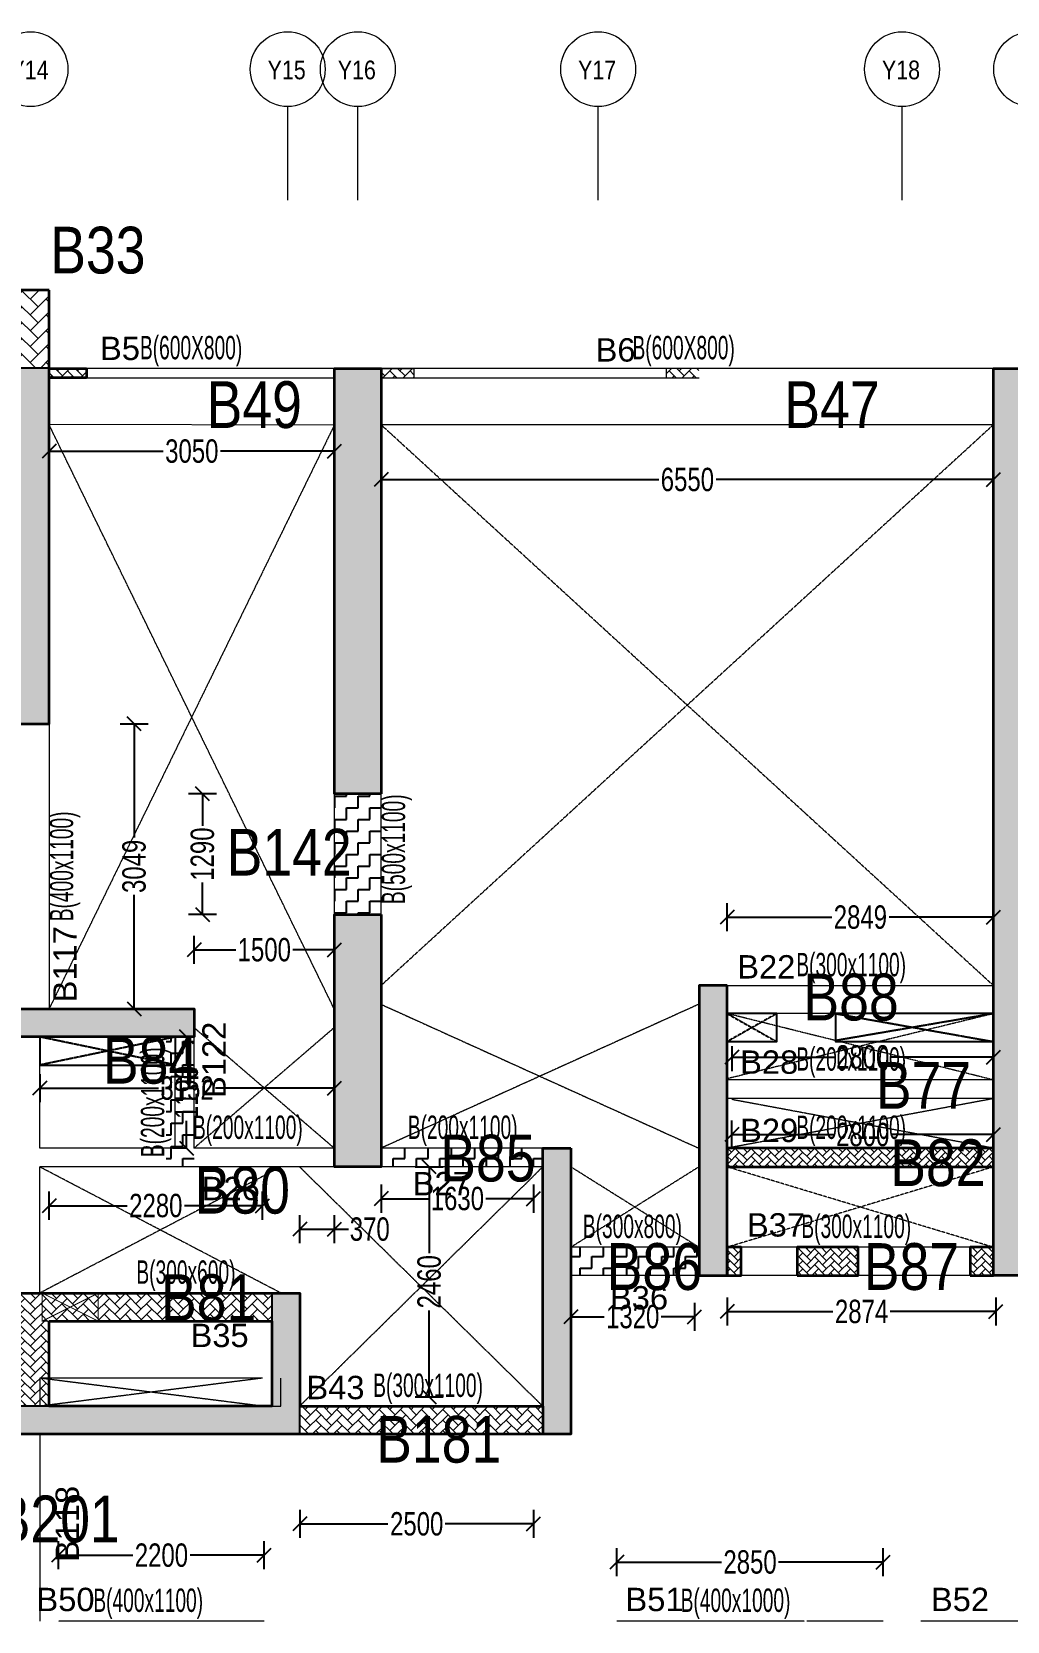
# Model space of a CAD drawing. Header units: millimetres. Extents: x 35 to 69480, y 49 to 28875.
# Drawn here: x 34476 to 44907, y 11872 to 28875 of the extents above; entities that cross this region are included whole.
import ezdxf
from ezdxf.enums import TextEntityAlignment as Align

# ---------------------------------------------------------------- set-up
doc = ezdxf.new("R2010")
doc.units = ezdxf.units.MM
doc.linetypes.add('Grid Line', pattern=[2222.5, 1270, -317.5, 317.5, -317.5])
doc.linetypes.add('HIDDEN', pattern=[0.375, 0.25, -0.125])
for name, color, linetype, lineweight in [('A-GRIDS', 8, 'Continuous', 9), ('A-HIDD-ABVE', 8, 'HIDDEN', 20), ('S-BEAM', 7, 'Continuous', 18), ('S-BEAM-IDEN', 2, 'Continuous', 9), ('S-COL HATCH', 9, 'Continuous', 0), ('S-COLS', 5, 'Continuous', 35), ('S-GRIDS', 8, 'Continuous', 9), ('S-WALL', 4, 'Continuous', 18)]:
    doc.layers.add(name, color=color, linetype=linetype, lineweight=lineweight)
for name, color, linetype in [('Abhinav working', 6, 'Continuous'), ('Beam Nos', 7, 'Continuous'), ('changes', 7, 'Continuous'), ('CUTOUT', 4, 'Continuous'), ('S-CUTOUT', 1, 'Continuous'), ('SUNK SLAB', 8, 'Continuous')]:
    doc.layers.add(name, color=color, linetype=linetype)
doc.styles.add('Arial Narrow', font='ARIALN.TTF', dxfattribs={"height": 400})
doc.styles.add('Dim.s & Anno.(Misc.)', font='ARIALN.TTF')
doc.styles.add('SC-BBS1', font='SansSerif')
doc.styles.add('SOBHA', font='swisscl.ttf')
doc.styles.add('Swis721 LtCn BT', font='swisscl.ttf', dxfattribs={"width": 0.9, "height": 233.355162})
doc.dimstyles.new('S-100', dxfattribs={"dimscale": 100, "dimtxt": 2.5, "dimasz": 1.5, "dimexe": 1.5, "dimexo": 1.5, "dimgap": 0.1, "dimtad": 0, "dimdec": 0, "dimrnd": 0.0005, "dimzin": 0, "dimdsep": 46, "dimtxsty": 'SOBHA', "dimblk": 'OBLIQUE', "dimcen": 0.09, "dimclrd": 8, "dimclre": 8, "dimclrt": 6, "dimadec": 0, "dimazin": 0, "dimtfac": 1, "dimtdec": 0, "dimtofl": 0, "dimtmove": 0, "dimatfit": 3, "dimfxl": 1.5, "dimfxlon": 1, "dimtolj": 1, "dimtzin": 0, "dimlwd": -1, "dimlwe": -1, "dimarcsym": 0})
pattern_1 = [(45, (-31802317.5, 20729084.55), (0, 113.13708499), [240, -80]), (135, (-31802260.93, 20729141.12), (9e-15, 113.13708499), [240, -80])]
pattern_2 = [(45, (-15037.47, -17858.63), (0, 107.76307), [228.6, -76.2]), (135, (-14983.584, -17804.75), (7e-15, 107.76307), [228.6, -76.2])]
pattern_3 = [(0, (-31789909.83, 20733573.22), (125, 125), [125, -125]), (90, (-31789784.83, 20733573.22), (-125, 125), [125, -125])]

# ---------------------------------------------------------------- blocks, each defined once
blk = doc.blocks.new('A$Cbe320e20')
at = {"layer": 'S-COL HATCH'}
h = blk.add_hatch(dxfattribs=at)
h.set_pattern_fill('AR-HBONE', color=256, scale=30)
h.set_pattern_definition([(45, (-31802317.5, 20729084.55), (0, 169.7056275), [360, -120]), (135, (-31802232.65, 20729169.4), (1e-14, 169.7056275), [360, -120])])
h.paths.add_polyline_path([(21854, 17040), (22254, 17040), (22254, 16206), (22254, 16206), (21854, 16206)])
at = {"layer": 'S-COL HATCH', "transparency": 33554687}
h = blk.add_hatch(color=256, dxfattribs=at)
h.dxf.hatch_style = 1
h.paths.add_polyline_path([(22254, 16206), (21854, 16206), (21854, 12400), (22254, 12400)])
h = blk.add_hatch(color=256, dxfattribs=at)
h.dxf.hatch_style = 1
h.paths.add_polyline_path([(25804, 16200), (25304, 16200), (25304, 11650), (25804, 11650)])
h = blk.add_hatch(color=256, dxfattribs=at)
h.dxf.hatch_style = 1
h.paths.add_polyline_path([(32854, 16200), (32354, 16200), (32354, 6500), (32854, 6500)])
h = blk.add_hatch(color=256, dxfattribs=at)
h.dxf.hatch_style = 1
h.paths.add_polyline_path([(25304, 7660), (25804, 7660), (25804, 10360), (25304, 10360)])
h = blk.add_hatch(color=256, dxfattribs=at)
h.dxf.hatch_style = 1
h.paths.add_polyline_path([(29204, 9600), (29204, 6500), (29504, 6500), (29504, 9600)])
h = blk.add_hatch(color=256, dxfattribs=at)
h.dxf.hatch_style = 1
h.paths.add_polyline_path([(21854, 9350), (23804, 9350), (23804, 9050), (21854, 9050)])
h = blk.add_hatch(color=256, dxfattribs=at)
h.dxf.hatch_style = 1
h.paths.add_polyline_path([(27534, 7860), (27834, 7860), (27834, 4800), (27534, 4800), (27534, 5100)])
at = {"layer": 'S-COL HATCH'}
h = blk.add_hatch(dxfattribs=at)
h.set_pattern_fill('AR-HBONE', color=256, scale=15)
h.set_pattern_definition([(45, (-31365336.03, 20949949.553), (0, 84.85281374), [180, -60]), (135, (-31365293.6, 20949991.98), (7e-15, 84.85281374), [180, -60])])
h.paths.add_polyline_path([(29504, 7860), (29504, 7660), (32354, 7660), (32354, 7860)])
h = blk.add_hatch(dxfattribs=at)
h.set_pattern_fill('AR-HBONE', color=256, scale=15)
h.set_pattern_definition([(45, (-31364586.025, 20948789.55), (0, 84.85281374), [180, -60]), (135, (-31364543.6, 20948831.98), (7e-15, 84.85281374), [180, -60])])
h.paths.add_polyline_path([(29654, 6500), (29654, 6800), (29504, 6800), (29504, 6500)])
h = blk.add_hatch(dxfattribs=at)
h.set_pattern_fill('AR-HBONE', color=256, scale=15)
h.set_pattern_definition([(45, (-31365336.03, 20948789.553), (0, 84.85281374), [180, -60]), (135, (-31365293.6, 20948831.98), (7e-15, 84.85281374), [180, -60])])
h.paths.add_polyline_path([(30904, 6500), (30904, 6800), (30254, 6800), (30254, 6500)])
h = blk.add_hatch(dxfattribs=at)
h.set_pattern_fill('AR-HBONE', color=256, scale=15)
h.set_pattern_definition([(45, (-31367286.02, 20948789.55), (0, 84.85281374), [180, -60]), (135, (-31367243.596, 20948831.98), (7e-15, 84.85281374), [180, -60])])
h.paths.add_polyline_path([(32354, 6500), (32354, 6800), (32104, 6800), (32104, 6500)])
h = blk.add_hatch(dxfattribs=at)
h.set_pattern_fill('AR-HBONE', color=256, scale=20)
h.set_pattern_definition(pattern_1)
h.paths.add_polyline_path([(22254, 6010), (22254, 5100), (22254, 5100), (22254, 5100), (21854, 5100), (21854, 6310), (24634, 6310), (24634, 6010), (24634, 6010)])
at = {"layer": 'S-COL HATCH', "transparency": 33554687}
h = blk.add_hatch(color=256, dxfattribs=at)
h.dxf.hatch_style = 1
h.paths.add_polyline_path([(24934, 6310), (24634, 6310), (24634, 5100), (21854, 5100), (21854, 4800), (24934, 4800)])
at = {"layer": 'S-COL HATCH'}
h = blk.add_hatch(dxfattribs=at)
h.set_pattern_fill('AR-HBONE', color=256, scale=20)
h.set_pattern_definition(pattern_1)
h.paths.add_polyline_path([(24934, 5100), (24934, 4800), (27534, 4800), (27534, 5100)])
at = {"layer": 'S-WALL'}
h = blk.add_hatch(dxfattribs=at)
h.set_pattern_fill('FP_1', color=1, style=0, pattern_type=2)
h.set_pattern_definition(pattern_2)
h.paths.add_polyline_path([(22254, 16100), (22254, 16200), (22654, 16200), (22654, 16100)])
h = blk.add_hatch(dxfattribs=at)
h.set_pattern_fill('FP_1', color=1, style=0, pattern_type=2)
h.set_pattern_definition(pattern_2)
h.paths.add_polyline_path([(22254, 16100), (22254, 16200), (22654, 16200), (22654, 16100)])
h = blk.add_hatch(dxfattribs=at)
h.set_pattern_fill('FP_1', color=1, style=0, pattern_type=2)
h.set_pattern_definition(pattern_2)
h.paths.add_polyline_path([(25804, 16100), (25804, 16200), (26154, 16200), (26154, 16100)])
h = blk.add_hatch(dxfattribs=at)
h.set_pattern_fill('FP_1', color=1, style=0, pattern_type=2)
h.set_pattern_definition(pattern_2)
h.paths.add_polyline_path([(25804, 16100), (25804, 16200), (26154, 16200), (26154, 16100)])
h = blk.add_hatch(dxfattribs=at)
h.set_pattern_fill('FP_1', color=1, style=0, pattern_type=2)
h.set_pattern_definition([(45, (-18086.774, -17858.63), (0, 107.76307), [228.6, -76.2]), (135, (-18032.89, -17804.745), (7e-15, 107.76307), [228.6, -76.2])])
h.paths.add_polyline_path([(28853, 16100), (28853, 16200), (29203, 16200), (29203, 16100)])
at = {"layer": 'changes'}
blk.add_line((22254, 16206), (21854, 16206), dxfattribs=at)
blk.add_lwpolyline([(24934, 6310), (24634, 6310), (24634, 5100), (21854, 5100), (21854, 4800), (24934, 4800)], close=True, dxfattribs=at)
at = {"layer": 'S-COL HATCH'}
blk.add_line((24634, 6010), (24634, 6310), dxfattribs=at)
at = {"layer": 'S-COLS'}
blk.add_line((27534, 5100), (27534, 4800), dxfattribs=at)
for points in [[(22254, 17040), (21854, 17040), (21854, 12400), (22254, 12400)], [(25804, 11650), (25304, 11650), (25304, 16200), (25804, 16200)], [(25804, 10360), (25804, 7660), (25304, 7660), (25304, 10360)], [(21854, 9350), (23804, 9350), (23804, 9050), (21854, 9050)], [(27834, 7860), (27834, 4800), (21854, 4800), (21854, 6310), (24934, 6310), (24934, 5100), (27534, 5100), (27534, 7860), (27834, 7860)], [(22254, 6010), (24634, 6010), (24634, 5100), (22254, 5100)]]:
    blk.add_lwpolyline(points, close=True, dxfattribs=at)
at = {"layer": 'S-COLS', "elevation": 0}
for points in [[(32854, 6500), (32354, 6500), (32354, 16200), (32854, 16200)], [(29504, 9600), (29204, 9600), (29204, 6500), (29504, 6500)], [(29504, 7660), (32354, 7660), (32354, 7860), (29504, 7860)], [(29504, 6500), (29654, 6500), (29654, 6800), (29504, 6800)], [(30254, 6500), (30904, 6500), (30904, 6800), (30254, 6800)], [(32104, 6500), (32354, 6500), (32354, 6800), (32104, 6800)]]:
    blk.add_lwpolyline(points, close=True, dxfattribs=at)
at = {"layer": 'S-CUTOUT', "const_width": 10}
blk.add_lwpolyline([(22179, 6310), (22779, 6310), (22779, 6010), (22179, 6010)], close=True, dxfattribs=at)
for points in [[(22179, 6310), (22779, 6010)], [(22779, 6310), (22179, 6010)]]:
    blk.add_lwpolyline(points, dxfattribs=at)
at = {"layer": 'S-WALL', "lineweight": 35}
for p, q in [((22254, 16200), (22654, 16200)), ((22654, 16200), (22654, 16100)), ((32354, 16200), (33204, 16200)), ((22654, 16100), (22254, 16100))]:
    blk.add_line(p, q, dxfattribs=at)
at = {"layer": 'S-WALL', "color": 7}
for p, q in [((25304, 16200), (22654, 16200)), ((25304, 16200), (26154, 16200)), ((29204, 16200), (26154, 16200)), ((26154, 16200), (26154, 16100)), ((28854, 16200), (28854, 16100)), ((22654, 16100), (25304, 16100)), ((25804, 16100), (29204, 16100))]:
    blk.add_line(p, q, dxfattribs=at)
blk = doc.blocks.new('A$C71ba3947')
at = {"layer": 'CUTOUT', "color": 8, "linetype": 'HIDDEN'}
for p, q in [((29505, 9300), (30035, 9000)), ((30035, 9300), (29505, 9000)), ((30665, 9300), (32355, 9000)), ((32355, 9300), (30665, 9011)), ((23605, 8750), (22155, 9050)), ((23605, 9050), (22155, 8750))]:
    blk.add_line(p, q, dxfattribs=at)
at = {"layer": 'CUTOUT'}
for points in [[(30035, 9300), (29505, 9300), (29505, 9000), (30035, 9000)], [(32355, 9300), (30665, 9300), (30665, 9000), (32355, 9000)], [(23605, 9050), (22155, 9050), (22155, 8750), (23605, 8750)]]:
    blk.add_lwpolyline(points, close=True, dxfattribs=at)
blk = doc.blocks.new('Grid - Type 1 Structural-6743905-11TH FLOOR LVL')
at = {"layer": 'A-GRIDS'}
blk.add_circle((0, 0), 4, dxfattribs=at)
blk = doc.blocks.new('A$Cf2260b48')
at = {"layer": 'S-GRIDS', "linetype": 'Grid Line'}
for p, q in [((24805, 18003), (24805, 19003)), ((25555, 18003), (25555, 19003)), ((28125, 18003), (28125, 19003)), ((31375, 18003), (31375, 19003))]:
    blk.add_line(p, q, dxfattribs=at)
at = {"layer": 'A-GRIDS', "xscale": 99.99999999999991, "yscale": 99.99999999999991, "zscale": 99.99999999999991}
for p in [(22055, 19403), (24805, 19403), (25555, 19403), (28125, 19403), (31375, 19403), (32755, 19403)]:
    blk.add_blockref('Grid - Type 1 Structural-6743905-11TH FLOOR LVL', p, dxfattribs=at)
at = {"layer": 'A-GRIDS', "lineweight": 18, "char_height": 200, "width": 513.08, "attachment_point": 1, "style": 'Arial Narrow'}
for s, insert in [('Y14', (21840, 19495)), ('Y15', (24590, 19495)), ('Y16', (25340, 19495)), ('Y17', (27910, 19495)), ('Y18', (31160, 19495))]:
    blk.add_mtext(s, dxfattribs=dict(at, insert=insert))
blk = doc.blocks.new('_OBLIQUE')
at = {"color": 0, "linetype": 'ByBlock'}
blk.add_line((-0.5, -0.5), (0.5, 0.5), dxfattribs=at)
blk = doc.blocks.new('*D204')
at = {"layer": 'Abhinav working', "color": 8, "transparency": 16777216}
for p, q in [((38212, 24234), (38212, 23934)), ((44762, 24234), (44762, 23934)), ((38212, 24084), (41180, 24084)), ((44762, 24084), (41794, 24084))]:
    blk.add_line(p, q, dxfattribs=at)
at = {"layer": 'Defpoints', "color": 0, "transparency": 16777216}
for p in [(38212, 24823), (44762, 24823, 0), (44762, 24084)]:
    blk.add_point(p, dxfattribs=at)
at = {"layer": 'Abhinav working', "color": 8, "transparency": 16777216, "xscale": 150, "yscale": 150, "zscale": 150, "rotation": 180}
blk.add_blockref('_OBLIQUE', (38212, 24084), dxfattribs=at)
at = {"layer": 'Abhinav working', "color": 8, "transparency": 16777216, "xscale": 150, "yscale": 150, "zscale": 150}
blk.add_blockref('_OBLIQUE', (44762, 24084), dxfattribs=at)
at = {"layer": 'Abhinav working', "color": 6, "transparency": 16777216, "insert": (41487, 24084), "char_height": 250, "attachment_point": 5, "style": 'SOBHA'}
blk.add_mtext('\\A1;6550', dxfattribs=at)
blk = doc.blocks.new('*D205')
at = {"layer": 'Abhinav working', "color": 8, "transparency": 16777216}
for p, q in [((34662, 24538), (34662, 24238)), ((37712, 24538), (37712, 24238)), ((34662, 24388), (35880, 24388)), ((37712, 24388), (36494, 24388))]:
    blk.add_line(p, q, dxfattribs=at)
at = {"layer": 'Defpoints', "color": 0, "transparency": 16777216}
for p in [(34662, 24823), (37712, 24823), (37712, 24388)]:
    blk.add_point(p, dxfattribs=at)
at = {"layer": 'Abhinav working', "color": 8, "transparency": 16777216, "xscale": 150, "yscale": 150, "zscale": 150}
for p, rotation in [((34662, 24388), 180.0001394134998), ((37712, 24388), 0.0001394134998965)]:
    blk.add_blockref('_OBLIQUE', p, dxfattribs=dict(at, rotation=rotation))
at = {"layer": 'Abhinav working', "color": 6, "transparency": 16777216, "insert": (36187, 24388), "char_height": 250, "attachment_point": 5, "rotation": 0.0001, "style": 'SOBHA'}
blk.add_mtext('\\A1;3050', dxfattribs=at)
blk = doc.blocks.new('*D223')
at = {"layer": 'Abhinav working', "color": 8, "transparency": 16777216}
for p, q in [((36212, 18904), (36212, 19204)), ((36212, 19054), (36658, 19054)), ((37712, 19054), (37266, 19054)), ((37712, 18904), (37712, 19204))]:
    blk.add_line(p, q, dxfattribs=at)
at = {"layer": 'Defpoints', "color": 0, "transparency": 16777216}
for p in [(37712, 19054), (36212, 18423), (37712, 18423)]:
    blk.add_point(p, dxfattribs=at)
at = {"layer": 'Abhinav working', "color": 8, "transparency": 16777216, "xscale": 150, "yscale": 150, "zscale": 150, "rotation": 180}
blk.add_blockref('_OBLIQUE', (36212, 19054), dxfattribs=at)
at = {"layer": 'Abhinav working', "color": 8, "transparency": 16777216, "xscale": 150, "yscale": 150, "zscale": 150}
blk.add_blockref('_OBLIQUE', (37712, 19054), dxfattribs=at)
at = {"layer": 'Abhinav working', "color": 6, "transparency": 16777216, "insert": (36962, 19054), "char_height": 250, "attachment_point": 5, "style": 'SOBHA'}
blk.add_mtext('\\A1;1500', dxfattribs=at)
blk = doc.blocks.new('*D224')
at = {"layer": 'Abhinav working', "color": 8, "transparency": 16777216}
for p, q in [((34662, 16167), (34662, 16467)), ((36942, 16167), (36942, 16467)), ((34662, 16317), (35495, 16317)), ((36942, 16317), (36108, 16317))]:
    blk.add_line(p, q, dxfattribs=at)
at = {"layer": 'Defpoints', "color": 0, "transparency": 16777216}
for p in [(36942, 16317), (34662, 15383), (36942, 15383)]:
    blk.add_point(p, dxfattribs=at)
at = {"layer": 'Abhinav working', "color": 8, "transparency": 16777216, "xscale": 150, "yscale": 150, "zscale": 150, "rotation": 180}
blk.add_blockref('_OBLIQUE', (34662, 16317), dxfattribs=at)
at = {"layer": 'Abhinav working', "color": 8, "transparency": 16777216, "xscale": 150, "yscale": 150, "zscale": 150}
blk.add_blockref('_OBLIQUE', (36942, 16317), dxfattribs=at)
at = {"layer": 'Abhinav working', "color": 6, "transparency": 16777216, "insert": (35802, 16317), "char_height": 250, "attachment_point": 5, "style": 'SOBHA'}
blk.add_mtext('\\A1;2280', dxfattribs=at)
blk = doc.blocks.new('*D226')
at = {"layer": 'Abhinav working', "color": 8, "transparency": 16777216}
for p, q in [((37342, 15915), (37342, 16215)), ((37712, 15915), (37712, 16215)), ((37342, 16065), (37712, 16065)), ((37712, 16065), (37862, 16065))]:
    blk.add_line(p, q, dxfattribs=at)
at = {"layer": 'Defpoints', "color": 0, "transparency": 16777216}
for p in [(37712, 16065), (37342, 15383), (37712, 15383)]:
    blk.add_point(p, dxfattribs=at)
at = {"layer": 'Abhinav working', "color": 8, "transparency": 16777216, "xscale": 150, "yscale": 150, "zscale": 150, "rotation": 180}
blk.add_blockref('_OBLIQUE', (37342, 16065), dxfattribs=at)
at = {"layer": 'Abhinav working', "color": 8, "transparency": 16777216, "xscale": 150, "yscale": 150, "zscale": 150}
blk.add_blockref('_OBLIQUE', (37712, 16065), dxfattribs=at)
at = {"layer": 'Abhinav working', "color": 6, "transparency": 16777216, "insert": (38090, 16065), "char_height": 250, "attachment_point": 5, "style": 'SOBHA'}
blk.add_mtext('\\A1;370', dxfattribs=at)
blk = doc.blocks.new('*D227')
at = {"layer": 'Abhinav working', "color": 8, "transparency": 16777216}
for p, q in [((38576, 16733), (38876, 16733)), ((38726, 16733), (38726, 15809)), ((38726, 14273), (38726, 15196)), ((38576, 14273), (38876, 14273))]:
    blk.add_line(p, q, dxfattribs=at)
at = {"layer": 'Defpoints', "color": 0, "transparency": 16777216}
for p in [(38012, 16733), (38012, 14273), (38726, 14273)]:
    blk.add_point(p, dxfattribs=at)
at = {"layer": 'Abhinav working', "color": 8, "transparency": 16777216, "xscale": 150, "yscale": 150, "zscale": 150}
for p, rotation in [((38726, 16733), 90), ((38726, 14273), 270)]:
    blk.add_blockref('_OBLIQUE', p, dxfattribs=dict(at, rotation=rotation))
at = {"layer": 'Abhinav working', "color": 6, "transparency": 16777216, "insert": (38726, 15503), "char_height": 250, "attachment_point": 5, "rotation": 90, "style": 'SOBHA'}
blk.add_mtext('\\A1;2460', dxfattribs=at)
blk = doc.blocks.new('*D228')
at = {"layer": 'Abhinav working', "color": 8, "transparency": 16777216}
for p, q in [((38212, 16542), (38212, 16242)), ((39842, 16542), (39842, 16242)), ((38212, 16392), (38723, 16392)), ((39842, 16392), (39331, 16392))]:
    blk.add_line(p, q, dxfattribs=at)
at = {"layer": 'Defpoints', "color": 0, "transparency": 16777216}
for p in [(38212, 16733), (39842, 16733), (39842, 16392)]:
    blk.add_point(p, dxfattribs=at)
at = {"layer": 'Abhinav working', "color": 8, "transparency": 16777216, "xscale": 150, "yscale": 150, "zscale": 150, "rotation": 180}
blk.add_blockref('_OBLIQUE', (38212, 16392), dxfattribs=at)
at = {"layer": 'Abhinav working', "color": 8, "transparency": 16777216, "xscale": 150, "yscale": 150, "zscale": 150}
blk.add_blockref('_OBLIQUE', (39842, 16392), dxfattribs=at)
at = {"layer": 'Abhinav working', "color": 6, "transparency": 16777216, "insert": (39027, 16392), "char_height": 250, "attachment_point": 5, "style": 'SOBHA'}
blk.add_mtext('\\A1;1630', dxfattribs=at)
blk = doc.blocks.new('*D229')
at = {"layer": 'Abhinav working', "color": 8, "transparency": 16777216}
for p, q in [((40242, 15279), (40242, 14979)), ((41562, 15279), (41562, 14979)), ((40242, 15129), (40598, 15129)), ((41562, 15129), (41206, 15129))]:
    blk.add_line(p, q, dxfattribs=at)
at = {"layer": 'Defpoints', "color": 0, "transparency": 16777216}
for p in [(40242, 15573), (41562, 15573, 0), (41562, 15129)]:
    blk.add_point(p, dxfattribs=at)
at = {"layer": 'Abhinav working', "color": 8, "transparency": 16777216, "xscale": 150, "yscale": 150, "zscale": 150, "rotation": 180}
blk.add_blockref('_OBLIQUE', (40242, 15129), dxfattribs=at)
at = {"layer": 'Abhinav working', "color": 8, "transparency": 16777216, "xscale": 150, "yscale": 150, "zscale": 150}
blk.add_blockref('_OBLIQUE', (41562, 15129), dxfattribs=at)
at = {"layer": 'Abhinav working', "color": 6, "transparency": 16777216, "insert": (40902, 15129), "char_height": 250, "attachment_point": 5, "style": 'SOBHA'}
blk.add_mtext('\\A1;1320', dxfattribs=at)
blk = doc.blocks.new('*D230')
at = {"layer": 'Abhinav working', "color": 8, "transparency": 16777216}
for p, q in [((41962, 16927), (41962, 17227)), ((44762, 16927), (44762, 17227)), ((41962, 17077), (43055, 17077)), ((44762, 17077), (43668, 17077))]:
    blk.add_line(p, q, dxfattribs=at)
at = {"layer": 'Defpoints', "color": 0, "transparency": 16777216}
for p in [(44762, 17077), (41962, 16073, 0), (44762, 16073, 0)]:
    blk.add_point(p, dxfattribs=at)
at = {"layer": 'Abhinav working', "color": 8, "transparency": 16777216, "xscale": 150, "yscale": 150, "zscale": 150, "rotation": 180}
blk.add_blockref('_OBLIQUE', (41962, 17077), dxfattribs=at)
at = {"layer": 'Abhinav working', "color": 8, "transparency": 16777216, "xscale": 150, "yscale": 150, "zscale": 150}
blk.add_blockref('_OBLIQUE', (44762, 17077), dxfattribs=at)
at = {"layer": 'Abhinav working', "color": 6, "transparency": 16777216, "insert": (43362, 17077), "char_height": 250, "attachment_point": 5, "style": 'SOBHA'}
blk.add_mtext('\\A1;2800', dxfattribs=at)
blk = doc.blocks.new('*D231')
at = {"layer": 'Abhinav working', "color": 8, "transparency": 16777216}
for p, q in [((41962, 18023), (41962, 17757)), ((41962, 17907), (43055, 17907)), ((44762, 17907), (43668, 17907)), ((44762, 18023), (44762, 17757))]:
    blk.add_line(p, q, dxfattribs=at)
at = {"layer": 'Defpoints', "color": 0, "transparency": 16777216}
for p in [(41962, 18173, 0), (44762, 18173, 0), (44762, 17907)]:
    blk.add_point(p, dxfattribs=at)
at = {"layer": 'Abhinav working', "color": 8, "transparency": 16777216, "xscale": 150, "yscale": 150, "zscale": 150, "rotation": 180}
blk.add_blockref('_OBLIQUE', (41962, 17907), dxfattribs=at)
at = {"layer": 'Abhinav working', "color": 8, "transparency": 16777216, "xscale": 150, "yscale": 150, "zscale": 150}
blk.add_blockref('_OBLIQUE', (44762, 17907), dxfattribs=at)
at = {"layer": 'Abhinav working', "color": 6, "transparency": 16777216, "insert": (43362, 17907), "char_height": 250, "attachment_point": 5, "style": 'SOBHA'}
blk.add_mtext('\\A1;2800', dxfattribs=at)
blk = doc.blocks.new('*D243')
at = {"layer": 'Abhinav working', "color": 8, "transparency": 16777216}
for p, q in [((40732, 12354), (40732, 12654)), ((43582, 12354), (43582, 12654)), ((40732, 12504), (41850, 12504)), ((43582, 12504), (42463, 12504))]:
    blk.add_line(p, q, dxfattribs=at)
at = {"layer": 'Defpoints', "color": 0, "transparency": 16777216}
for p in [(43582, 12504), (40732, 11873), (43582, 11873)]:
    blk.add_point(p, dxfattribs=at)
at = {"layer": 'Abhinav working', "color": 8, "transparency": 16777216, "xscale": 150, "yscale": 150, "zscale": 150, "rotation": 180}
blk.add_blockref('_OBLIQUE', (40732, 12504), dxfattribs=at)
at = {"layer": 'Abhinav working', "color": 8, "transparency": 16777216, "xscale": 150, "yscale": 150, "zscale": 150}
blk.add_blockref('_OBLIQUE', (43582, 12504), dxfattribs=at)
at = {"layer": 'Abhinav working', "color": 6, "transparency": 16777216, "insert": (42157, 12504), "char_height": 250, "attachment_point": 5, "style": 'SOBHA'}
blk.add_mtext('\\A1;2850', dxfattribs=at)
blk = doc.blocks.new('*D333')
at = {"layer": 'Abhinav working', "color": 8, "transparency": 16777216}
for p, q in [((37342, 13062), (37342, 12762)), ((39842, 13062), (39842, 12762)), ((37342, 12912), (38285, 12912)), ((39842, 12912), (38898, 12912))]:
    blk.add_line(p, q, dxfattribs=at)
at = {"layer": 'Defpoints', "color": 0, "transparency": 16777216}
for p in [(37342, 13873), (39842, 13873), (39842, 12912)]:
    blk.add_point(p, dxfattribs=at)
at = {"layer": 'Abhinav working', "color": 8, "transparency": 16777216, "xscale": 150, "yscale": 150, "zscale": 150, "rotation": 180}
blk.add_blockref('_OBLIQUE', (37342, 12912), dxfattribs=at)
at = {"layer": 'Abhinav working', "color": 8, "transparency": 16777216, "xscale": 150, "yscale": 150, "zscale": 150}
blk.add_blockref('_OBLIQUE', (39842, 12912), dxfattribs=at)
at = {"layer": 'Abhinav working', "color": 6, "transparency": 16777216, "insert": (38592, 12912), "char_height": 250, "attachment_point": 5, "style": 'SOBHA'}
blk.add_mtext('\\A1;2500', dxfattribs=at)
blk = doc.blocks.new('*D353')
at = {"layer": 'Abhinav working', "color": 8, "transparency": 16777216}
for p, q in [((34560, 17723), (34560, 17423)), ((37712, 17723), (37712, 17423)), ((34560, 17573), (35829, 17573)), ((37712, 17573), (36442, 17573))]:
    blk.add_line(p, q, dxfattribs=at)
at = {"layer": 'Defpoints', "color": 0, "transparency": 16777216}
for p in [(34560, 18123), (37712, 18023), (37712, 17573)]:
    blk.add_point(p, dxfattribs=at)
at = {"layer": 'Abhinav working', "color": 8, "transparency": 16777216, "xscale": 150, "yscale": 150, "zscale": 150, "rotation": 180}
blk.add_blockref('_OBLIQUE', (34560, 17573), dxfattribs=at)
at = {"layer": 'Abhinav working', "color": 8, "transparency": 16777216, "xscale": 150, "yscale": 150, "zscale": 150}
blk.add_blockref('_OBLIQUE', (37712, 17573), dxfattribs=at)
at = {"layer": 'Abhinav working', "color": 6, "transparency": 16777216, "insert": (36136, 17573), "char_height": 250, "attachment_point": 5, "style": 'SOBHA'}
blk.add_mtext('\\A1;3152', dxfattribs=at)
blk = doc.blocks.new('*D354')
at = {"layer": 'Abhinav working', "color": 8, "transparency": 16777216}
for p, q in [((41913, 15334), (41913, 15034)), ((44787, 15334), (44787, 15034)), ((41913, 15184), (43042, 15184)), ((44787, 15184), (43657, 15184))]:
    blk.add_line(p, q, dxfattribs=at)
at = {"layer": 'Defpoints', "color": 0, "transparency": 16777216}
for p in [(41913, 15572), (44787, 15573), (44787, 15184)]:
    blk.add_point(p, dxfattribs=at)
at = {"layer": 'Abhinav working', "color": 8, "transparency": 16777216, "xscale": 150, "yscale": 150, "zscale": 150}
for p, rotation in [((41913, 15184), 180.0155512640855), ((44787, 15184), 0.0155512640856049)]:
    blk.add_blockref('_OBLIQUE', p, dxfattribs=dict(at, rotation=rotation))
at = {"layer": 'Abhinav working', "color": 6, "transparency": 16777216, "insert": (43350, 15184), "char_height": 250, "attachment_point": 5, "rotation": 0.0156, "style": 'SOBHA'}
blk.add_mtext('\\A1;2874', dxfattribs=at)
blk = doc.blocks.new('*D355')
at = {"layer": 'Abhinav working', "color": 8, "transparency": 16777216}
for p, q in [((41913, 19253), (41913, 19553)), ((41913, 19403), (43030, 19403)), ((44762, 19403), (43644, 19403)), ((44762, 19253), (44762, 19553))]:
    blk.add_line(p, q, dxfattribs=at)
at = {"layer": 'Defpoints', "color": 0, "transparency": 16777216}
for p in [(44762, 19403), (41913, 18672), (44762, 18672)]:
    blk.add_point(p, dxfattribs=at)
at = {"layer": 'Abhinav working', "color": 8, "transparency": 16777216, "xscale": 150, "yscale": 150, "zscale": 150}
for p, rotation in [((41913, 19403), 180.0002452674936), ((44762, 19403), 0.0002452674935816)]:
    blk.add_blockref('_OBLIQUE', p, dxfattribs=dict(at, rotation=rotation))
at = {"layer": 'Abhinav working', "color": 6, "transparency": 16777216, "insert": (43337, 19403), "char_height": 250, "attachment_point": 5, "rotation": 0.0002, "style": 'SOBHA'}
blk.add_mtext('\\A1;2849', dxfattribs=at)
blk = doc.blocks.new('*D371')
at = {"layer": 'Abhinav working', "color": 8, "transparency": 16777216}
for p, q in [((35420, 21472), (35720, 21472)), ((35570, 21472), (35570, 20254)), ((35570, 18423), (35570, 19641)), ((35420, 18423), (35720, 18423))]:
    blk.add_line(p, q, dxfattribs=at)
at = {"layer": 'Defpoints', "color": 0, "transparency": 16777216}
for p in [(34662, 21472), (34662, 18423), (35570, 18423)]:
    blk.add_point(p, dxfattribs=at)
at = {"layer": 'Abhinav working', "color": 8, "transparency": 16777216, "xscale": 150, "yscale": 150, "zscale": 150}
for p, rotation in [((35570, 21472), 90), ((35570, 18423), 270)]:
    blk.add_blockref('_OBLIQUE', p, dxfattribs=dict(at, rotation=rotation))
at = {"layer": 'Abhinav working', "color": 6, "transparency": 16777216, "insert": (35570, 19947), "char_height": 250, "attachment_point": 5, "rotation": 90, "style": 'SOBHA'}
blk.add_mtext('\\A1;3049', dxfattribs=at)
blk = doc.blocks.new('*D372')
at = {"layer": 'Abhinav working', "color": 8, "transparency": 16777216}
for p, q in [((36452, 20723), (36152, 20723)), ((36302, 20723), (36302, 20382)), ((36301, 19433), (36301, 19774)), ((36451, 19433), (36151, 19433))]:
    blk.add_line(p, q, dxfattribs=at)
at = {"layer": 'Defpoints', "color": 0, "transparency": 16777216}
for p in [(36302, 20723), (37713, 20722), (37712, 19432)]:
    blk.add_point(p, dxfattribs=at)
at = {"layer": 'Abhinav working', "color": 8, "transparency": 16777216, "xscale": 150, "yscale": 150, "zscale": 150}
for p, rotation in [((36302, 20723), 89.96296832788563), ((36301, 19433), 269.9629683278856)]:
    blk.add_blockref('_OBLIQUE', p, dxfattribs=dict(at, rotation=rotation))
at = {"layer": 'Abhinav working', "color": 6, "transparency": 16777216, "insert": (36301, 20078), "char_height": 250, "attachment_point": 5, "rotation": 89.963, "style": 'SOBHA'}
blk.add_mtext('\\A1;1290', dxfattribs=at)
blk = doc.blocks.new('*D261')
at = {"layer": 'Abhinav working', "color": 8, "transparency": 16777216}
for p, q in [((36129, 18123), (35979, 18123)), ((36129, 18123), (36129, 17832)), ((36129, 16933), (36129, 17224)), ((36129, 16933), (35979, 16933))]:
    blk.add_line(p, q, dxfattribs=at)
at = {"layer": 'Defpoints', "color": 0, "transparency": 16777216}
for p in [(36210, 18123), (36129, 16933), (36210, 16933)]:
    blk.add_point(p, dxfattribs=at)
at = {"layer": 'Abhinav working', "color": 8, "transparency": 16777216, "xscale": 150, "yscale": 150, "zscale": 150}
for p, rotation in [((36129, 18123), 89.99978940396619), ((36129, 16933), 269.9997894039662)]:
    blk.add_blockref('_OBLIQUE', p, dxfattribs=dict(at, rotation=rotation))
at = {"layer": 'Abhinav working', "color": 6, "transparency": 16777216, "insert": (36129, 17528), "char_height": 250, "attachment_point": 5, "rotation": 89.9998, "style": 'SOBHA'}
blk.add_mtext('\\A1;1190', dxfattribs=at)
blk = doc.blocks.new('*D267')
at = {"layer": 'Abhinav working', "color": 8, "transparency": 16777216}
for p, q in [((34762, 12427), (34762, 12727)), ((36962, 12427), (36962, 12727)), ((34762, 12577), (35555, 12577)), ((36962, 12577), (36168, 12577))]:
    blk.add_line(p, q, dxfattribs=at)
at = {"layer": 'Defpoints', "color": 0, "transparency": 16777216}
for p in [(36962, 12577), (34762, 11873), (36962, 11873)]:
    blk.add_point(p, dxfattribs=at)
at = {"layer": 'Abhinav working', "color": 8, "transparency": 16777216, "xscale": 150, "yscale": 150, "zscale": 150, "rotation": 180}
blk.add_blockref('_OBLIQUE', (34762, 12577), dxfattribs=at)
at = {"layer": 'Abhinav working', "color": 8, "transparency": 16777216, "xscale": 150, "yscale": 150, "zscale": 150}
blk.add_blockref('_OBLIQUE', (36962, 12577), dxfattribs=at)
at = {"layer": 'Abhinav working', "color": 6, "transparency": 16777216, "insert": (35862, 12577), "char_height": 250, "attachment_point": 5, "style": 'SOBHA'}
blk.add_mtext('\\A1;2200', dxfattribs=at)

msp = doc.modelspace()

# ---------------------------------------------------------------- hatches: boundary and pattern name
at = {"layer": 'SUNK SLAB'}
h = msp.add_hatch(dxfattribs=at)
h.set_pattern_fill('ZIGZAG', color=8, scale=1000, style=0)
h.set_pattern_definition(pattern_3)
h.paths.add_polyline_path([(37712, 20721.8), (38212, 20721.8), (38212, 19431.8), (37712, 19431.8)])
h = msp.add_hatch(dxfattribs=at)
h.set_pattern_fill('ZIGZAG', color=8, scale=1000, style=0)
h.set_pattern_definition(pattern_3)
h.paths.add_polyline_path([(35912, 18121.8), (36212, 18121.8), (36212, 16731.8), (35912, 16731.8)])
h = msp.add_hatch(dxfattribs=at)
h.set_pattern_fill('ZIGZAG', color=8, scale=1000, style=0)
h.set_pattern_definition(pattern_3)
h.paths.add_polyline_path([(38212, 16931.8), (39942, 16931.8), (39942, 16931.8), (39942, 16731.8), (38212, 16731.8)])
h = msp.add_hatch(dxfattribs=at)
h.set_pattern_fill('ZIGZAG', color=8, scale=1000, style=0)
h.set_pattern_definition([(0, (-31789909.83, 20824398.83), (125, 125), [125, -125]), (90, (-31789784.83, 20824398.83), (-125, 125), [125, -125])])
h.paths.add_polyline_path([(40242, 15871.8), (41612, 15871.8), (41612, 15571.8), (40242, 15571.8)])

# ---------------------------------------------------------------- linework, layer by layer
at = {"layer": 'A-HIDD-ABVE', "linetype": 'HIDDEN'}
for p, q in [((37710.2, 18421.8), (34660.2, 24672.6)), ((37710.2, 24666.8), (34660.2, 18421.8)), ((44760.2, 24671.8), (38210.2, 18671.8)), ((44760.2, 18671.8), (38210.2, 24671.8)), ((41610.2, 18471.8), (38210.2, 16931.8)), ((38210.2, 18471.8), (41610.2, 16931.8)), ((41910.2, 18371.8), (41910.2, 18371.8)), ((44760.2, 18371.8, 0), (41912, 17674.7, 0)), ((44760.2, 17661.8, 0), (41912, 18371.8, 0)), ((37710.2, 18221.8), (36210.2, 16931.8)), ((37710.2, 16931.8), (36210.2, 18221.8)), ((44760.2, 17461.8, 0), (41962, 16941.4)), ((44760.2, 16931.8, 0), (41962, 17452.2)), ((37140.2, 16731.8), (34560.2, 15381.8)), ((37140.2, 15381.8), (34560.2, 16731.8)), ((39940.2, 16731.8), (37340.2, 14171.8)), ((37340.2, 16731.8), (39940.2, 14171.8)), ((41610.2, 16731.8), (40240.2, 15871.8)), ((41610.2, 15871.8), (40240.2, 16731.8)), ((44760.2, 16731.8, 0), (41910.2, 15871.8, 0)), ((44760.3, 15871.8, 0), (41910.2, 16731.8)), ((36942, 14472), (34560.2, 14171.8)), ((36942, 14171.8), (34560.2, 14472))]:
    msp.add_line(p, q, dxfattribs=at)
at = {"layer": 'S-BEAM'}
for p, q in [((37710.2, 25271.8), (34660.2, 25277.6)), ((44760.2, 25271.8, 0), (38210.2, 25271.8, 0)), ((37710.2, 24666.8), (34660.2, 24672.6)), ((44760.2, 24671.8, 0), (38210.2, 24671.8)), ((34660.2, 21471.8), (34660.2, 18421.8)), ((37710.2, 20721.8), (37710.2, 19431.8)), ((38210.2, 20721.8), (38210.2, 19431.8)), ((41910.2, 18671.8, 0), (44760.2, 18671.8, 0)), ((41910.2, 18371.8, 0), (41910.2, 18371.8, 0)), ((44760.2, 18371.8, 0), (41912, 18371.8, 0)), ((34560.2, 16931.8), (34560.2, 18121.8)), ((36010.2, 16931.8), (36010.2, 18121.8)), ((36210.2, 18121.8), (36210.2, 16931.8)), ((44760.2, 17661.8), (41912, 17661.8)), ((44760.2, 17461.8), (41912, 17461.8)), ((36010.2, 16931.8), (34560.2, 16931.8)), ((37710.2, 16931.8), (36210.2, 16931.8)), ((39940.2, 16931.8), (38210.2, 16931.8)), ((44760.2, 16931.8, 0), (41912, 16931.8, 0)), ((34560.2, 15381.8), (34560.2, 16731.8)), ((37710.2, 16731.8), (34560.2, 16731.8)), ((39940.2, 16731.8), (38210.2, 16731.8)), ((44760.2, 16731.8, 0), (41912, 16731.8)), ((41610.2, 15871.8), (40240.2, 15871.8)), ((44760.2, 15871.8), (41910.2, 15871.8, 0))]:
    msp.add_line(p, q, dxfattribs=at)
at = {"layer": 'S-BEAM', "linetype": 'HIDDEN'}
for p, q in [((41610.2, 15571.8), (40240.2, 15571.8)), ((44760.2, 15571.8, 0), (41910.2, 15571.8, 0)), ((34562, 13871.8), (34562, 11871.8)), ((36960.2, 11871.8), (34760.2, 11871.8)), ((42740.2, 11871.8), (40732, 11871.8)), ((43582, 11871.8), (42764.6, 11871.8)), ((46832, 11871.8), (43982, 11871.8))]:
    msp.add_line(p, q, dxfattribs=at)
at = {"layer": 'S-BEAM', "elevation": 0}
msp.add_lwpolyline([(36942, 14472), (34560.2, 14472), (34560.2, 14171.8), (37140.2, 14171.8), (37140.2, 14472)], dxfattribs=at)

# ---------------------------------------------------------------- block references
at = {"layer": 'Beam Nos'}
msp.add_blockref('A$C71ba3947', (12407.7, 9071.8), dxfattribs=at)
at = {"layer": 'S-COLS'}
msp.add_blockref('A$Cbe320e20', (12407.7, 9071.8), dxfattribs=at)
at = {"layer": 'S-WALL'}
msp.add_blockref('A$Cf2260b48', (12407.7, 9071.8), dxfattribs=at)

# ---------------------------------------------------------------- texts
at = {"layer": 'Abhinav working', "char_height": 500, "attachment_point": 1, "style": 'Dim.s & Anno.(Misc.)'}
for s, insert in [('B33', (34672.8, 26789.4, 0)), ('B49', (36345.3, 25136.6, 0)), ('B47', (42523.7, 25136.6, 0)), ('B142', (36559.7, 20348.2, 0)), ('B88', (42727.8, 18798.7, 0)), ('B84', (35236.7, 18122.7, 0)), ('B77', (43502, 17853.2, 0)), ('B85', (38844.2, 17076, 0)), ('B82', (43656.8, 17026.4, 0)), ('B80', (36217.7, 16732.7, 0)), ('B86', (40624, 15916, 0)), ('B87', (43373.5, 15916, 0)), ('B81', (35857.3, 15583.3, 0)), ('B181', (38158.7, 14068.6, 0)), ('B201', (34079.2, 13216, 0))]:
    msp.add_mtext_dynamic_manual_height_columns(s, width=21149.247, gutter_width=5423.5, heights=[0], dxfattribs=dict(at, insert=insert))
at = {"layer": 'Beam Nos', "style": 'SC-BBS1'}
for s, p in [('B5', (35419.1, 25288.2)), ('B6', (40718.6, 25271.8, 0)), ('B22', (42330.6, 18672, 0)), ('B28', (42361.5, 17652.8, 0)), ('B29', (42361.5, 16922.8, 0)), ('B27', (38859.5, 16352.8, 0)), ('B26', (36603, 16300.8, 0)), ('B37', (42434.6, 15911.7)), ('B36', (40969.6, 15131.7)), ('B35', (36484, 14729.3)), ('B43', (37723.6, 14171.8)), ('B50', (34836.1, 11904.7)), ('B51', (41135.1, 11904.7)), ('B52', (44402.1, 11904.7))]:
    msp.add_text(s, height=250, dxfattribs=at).set_placement(p, align=Align.BOTTOM_CENTER)
for s, p in [('B117', (35030.4, 18899.9, 0)), ('B122', (36625.1, 17877.3, 0)), ('B118', (35054.8, 12911.9, 0))]:
    msp.add_text(s, height=250, rotation=90, dxfattribs=at).set_placement(p, align=Align.BOTTOM_CENTER)
at = {"layer": 'S-BEAM-IDEN', "style": 'Swis721 LtCn BT', "width": 0.8}
for s, p in [('B(600X800)', (35632.3, 25371.2, 0)), ('B(600X800)', (40899.9, 25371.2, 0)), ('B(300x1100)', (42651.7, 18771.2)), ('B(200x1100)', (42651.7, 17761.2, 0)), ('B(200x1100)', (36199.5, 17031.2)), ('B(200x1100)', (38497.3, 17031.2)), ('B(200x1100)', (42651.7, 17031.2, 0)), ('B(300x800)', (40368.9, 15971.2)), ('B(300x1100)', (42705.7, 15971.2)), ('B(400x1100)', (35133.7, 11971.2)), ('B(400x1000)', (41414.9, 11971.2))]:
    msp.add_text(s, height=250, dxfattribs=at).set_placement(p)
for s, rotation, p in [('B(500x1100)', 90, (38468.2, 19543)), ('B(400x1100)', 90, (34918.2, 19360)), ('B(200x1100)', 90, (35892.2, 16836.3)), ('B(300x600)', 360, (35594.3, 15481.2)), ('B(300x1100)', 360, (38126.9, 14271.2))]:
    msp.add_text(s, height=250, rotation=rotation, dxfattribs=at).set_placement(p)

# ---------------------------------------------------------------- dimensions: what is measured, and where the dimension line sits
at = {"layer": 'Abhinav working'}
for p1, p2, distance, picture, middle in [((34661.7, 24822.7), (37711.7, 24822.7, 0), -434.5, '*D205', (36186.7, 24388.3)), ((40241.7, 15572.7, 0), (41561.7, 15572.7, 0), -444, '*D229', (40901.7, 15128.7))]:
    dim = msp.add_aligned_dim(p1=p1, p2=p2, distance=distance, dimstyle='S-100', dxfattribs=at)
    dim.commit()
    dim.dimension.update_dxf_attribs({"geometry": picture, "text_midpoint": middle})
for base, p1, p2, picture, middle in [((44761.7, 24084.1), (38211.7, 24822.7, 0), (44761.7, 24822.7, 0), '*D204', (41486.7, 24084.1)), ((37711.7, 19054.1), (36211.7, 18422.7, 0), (37711.7, 18422.7, 0), '*D223', (36961.7, 19054.1)), ((44761.7, 17906.8), (41961.7, 18172.7, 0), (44761.7, 18172.7, 0), '*D231', (43361.7, 17906.8)), ((44761.7, 17077.1), (41961.7, 16072.7, 0), (44761.7, 16072.7, 0), '*D230', (43361.7, 17077.1)), ((39841.7, 16391.8), (38211.7, 16732.7, 0), (39841.7, 16732.7, 0), '*D228', (39026.7, 16391.8)), ((36941.7, 16317), (34661.7, 15382.7, 0), (36941.7, 15382.7, 0), '*D224', (35801.7, 16317)), ((37711.7, 16064.6), (37341.7, 15382.7, 0), (37711.7, 15382.7, 0), '*D226', (38090.2, 16064.6)), ((39841.7, 12911.6, 0), (37341.7, 13872.7, 0), (39841.7, 13872.7, 0), '*D333', (38591.7, 12911.6, 0)), ((43581.7, 12504.4), (40731.7, 11872.7, 0), (43581.7, 11872.7, 0), '*D243', (42156.7, 12504.4))]:
    dim = msp.add_linear_dim(base=base, p1=p1, p2=p2, dimstyle='S-100', dxfattribs=at)
    dim.commit()
    dim.dimension.update_dxf_attribs({"geometry": picture, "text_midpoint": middle})
at = {"layer": 'Abhinav working', "color": 3}
for p1, p2, distance, picture, middle in [((34661.7, 21472, 0), (34661.7, 18422.7, 0), 907.9, '*D371', (35569.6, 19947.4, 0)), ((37711.7, 19432, 0), (37712.5, 20722, 0), 1410.8, '*D372', (36301.3, 20077.9, 0)), ((41912.5, 18672, 0), (44761.7, 18672, 0), 731.3, '*D355', (43337.1, 19403.3, 0)), ((36209.9, 18122.7, 0), (36209.9, 16932.8, 0), -81, '*D261', (36128.9, 17527.7)), ((41912.5, 15572, 0), (44786.7, 15572.8, 0), -388.5, '*D354', (43349.7, 15183.9, 0))]:
    dim = msp.add_aligned_dim(p1=p1, p2=p2, distance=distance, dimstyle='S-100', dxfattribs=at)
    dim.commit()
    dim.dimension.update_dxf_attribs({"geometry": picture, "text_midpoint": middle})
for base, p1, p2, picture, middle in [((37711.7, 17572.8, 0), (34559.9, 18122.7, 0), (37711.7, 18022.8, 0), '*D353', (36135.8, 17572.8, 0)), ((36961.7, 12577), (34761.7, 11872.7, 0), (36961.7, 11872.7, 0), '*D267', (35861.7, 12577))]:
    dim = msp.add_linear_dim(base=base, p1=p1, p2=p2, dimstyle='S-100', dxfattribs=at)
    dim.commit()
    dim.dimension.update_dxf_attribs({"geometry": picture, "text_midpoint": middle})
at = {"layer": 'Abhinav working'}
dim = msp.add_linear_dim(base=(38725.7, 14272.7), p1=(38011.7, 16732.7, 0), p2=(38011.7, 14272.7, 0), angle=90, dimstyle='S-100', dxfattribs=at)
dim.commit()
dim.dimension.update_dxf_attribs({"geometry": '*D227', "text_midpoint": (38725.7, 15502.7)})

doc.saveas('drawing.dxf')
